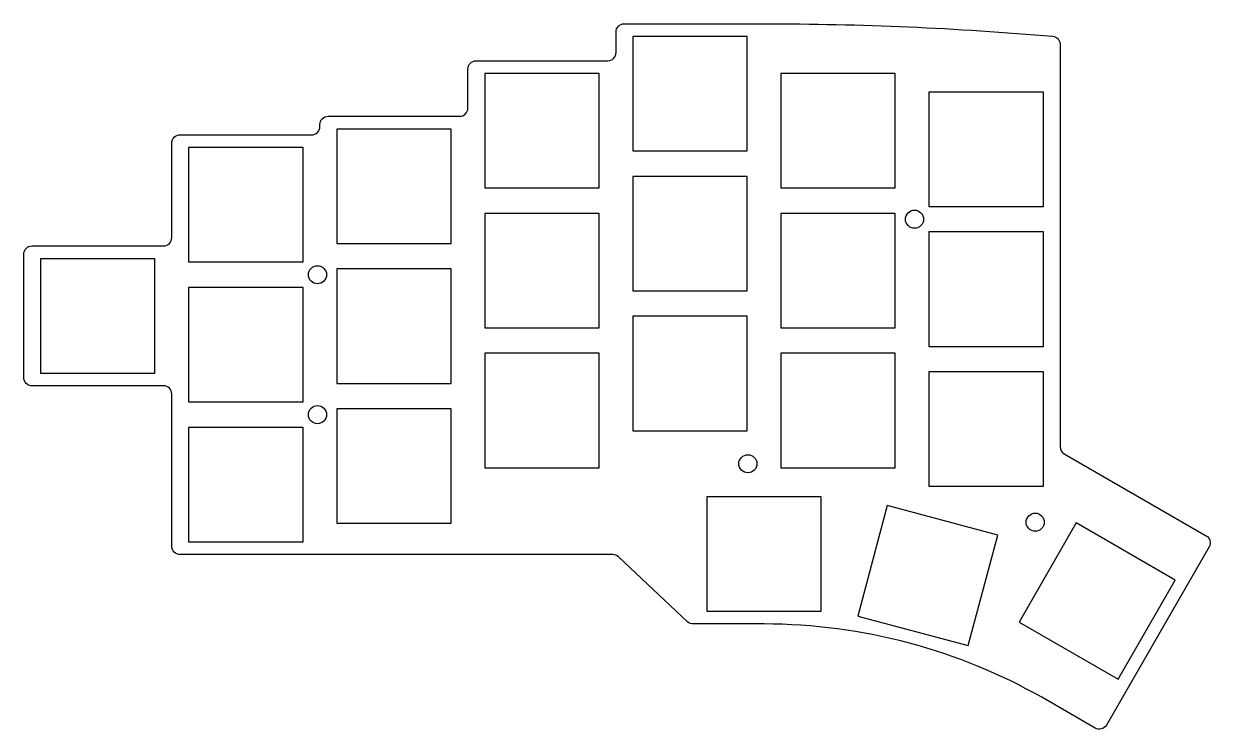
# Model space of a CAD drawing. Header units: millimetres. Extents: x -18 to 126, y -72 to 13.
import ezdxf

# ---------------------------------------------------------------- set-up
doc = ezdxf.new("R2010")
doc.units = ezdxf.units.MM
doc.layers.get('0').update_dxf_attribs({"linetype": 'CONTINUOUS'})

msp = doc.modelspace()

# ---------------------------------------------------------------- linework, layer by layer
msp.add_lwpolyline([(54, 10), (54, 12.5, -0.414214), (55, 13.5), (72, 13.5, -0.021838), (107.09, 11.97, -0.388858), (108, 10.97), (108, -37.89, 0.267949), (108.5, -38.76), (125.74, -48.71, -0.414214), (126.11, -50.08), (113.61, -71.73, -0.414214), (112.24, -72.1), (105.75, -68.35, 0.063655), (89.69, -61.77, 0.065543), (72, -59.44), (63.4, -59.44, -0.190555), (62.71, -59.17), (54.29, -51.27, 0.190555), (53.6, -51), (1, -51, -0.414214), (0, -50), (0, -31.5, 0.414214), (-1, -30.5), (-17, -30.5, -0.414214), (-18, -29.5), (-18, -14.5, -0.414214), (-17, -13.5), (-1, -13.5, 0.414214), (0, -12.5), (0, -1, -0.414214), (1, 0), (17, 0, 0.414214), (18, 1), (18, 1.25, -0.414214), (19, 2.25), (35, 2.25, 0.414214), (36, 3.25), (36, 8, -0.414214), (37, 9), (53, 9, 0.414214)], format="xyb", close=True)
for points in [[(56.05, -1.95), (69.95, -1.95), (69.95, 11.95), (56.05, 11.95)], [(38.05, -6.45), (51.95, -6.45), (51.95, 7.45), (38.05, 7.45)], [(74.05, -6.45), (87.95, -6.45), (87.95, 7.45), (74.05, 7.45)], [(92.05, -8.7), (105.95, -8.7), (105.95, 5.2), (92.05, 5.2)], [(20.05, -13.2), (33.95, -13.2), (33.95, 0.7), (20.05, 0.7)], [(2.05, -15.45), (15.95, -15.45), (15.95, -1.55), (2.05, -1.55)], [(56.05, -18.95), (69.95, -18.95), (69.95, -5.05), (56.05, -5.05)], [(38.05, -23.45), (51.95, -23.45), (51.95, -9.55), (38.05, -9.55)], [(74.05, -9.55), (74.05, -23.45), (87.95, -23.45), (87.95, -9.55)], [(92.05, -25.7), (105.95, -25.7), (105.95, -11.8), (92.05, -11.8)], [(-15.95, -28.95), (-2.05, -28.95), (-2.05, -15.05), (-15.95, -15.05)], [(20.05, -30.2), (33.95, -30.2), (33.95, -16.3), (20.05, -16.3)], [(2.05, -32.45), (15.95, -32.45), (15.95, -18.55), (2.05, -18.55)], [(56.05, -35.95), (69.95, -35.95), (69.95, -22.05), (56.05, -22.05)], [(38.05, -40.45), (51.95, -40.45), (51.95, -26.55), (38.05, -26.55)], [(74.05, -40.45), (87.95, -40.45), (87.95, -26.55), (74.05, -26.55)], [(92.05, -42.7), (105.95, -42.7), (105.95, -28.8), (92.05, -28.8)], [(20.05, -47.2), (33.95, -47.2), (33.95, -33.3), (20.05, -33.3)], [(2.05, -49.45), (15.95, -49.45), (15.95, -35.55), (2.05, -35.55)], [(65.05, -57.89), (78.95, -57.89), (78.95, -43.99), (65.05, -43.99)], [(83.38, -58.47), (96.81, -62.07), (100.41, -48.64), (86.98, -45.05)], [(103, -59.2), (115.04, -66.15), (121.99, -54.11), (109.95, -47.16)]]:
    msp.add_lwpolyline(points, close=True)
for centre in [(90.29, -10.25), (17.71, -17), (17.71, -34), (70.03, -39.97), (104.96, -47.07)]:
    msp.add_circle(centre, 1.1)

doc.saveas('drawing.dxf')
